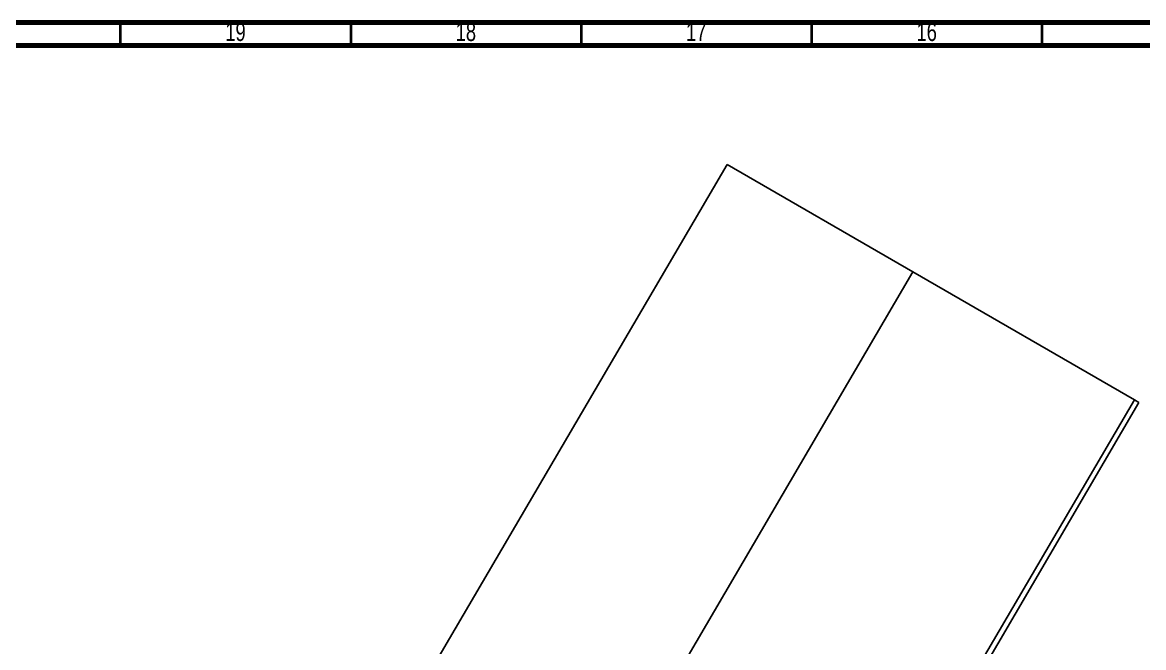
# Model space of a CAD drawing. Header units: millimetres. Extents: x 1 to 1184, y 0 to 836.
# Drawn here: x 228.2 to 471.5, y 700.4 to 836 of the extents above; entities that cross this region are included whole.
import ezdxf

# ---------------------------------------------------------------- set-up
doc = ezdxf.new("R2010")
doc.units = ezdxf.units.MM
doc.styles.add('SLDTEXTSTYLE0', font='TXT', dxfattribs={"width": 0.75})

msp = doc.modelspace()

# ---------------------------------------------------------------- linework, layer by layer
at = {"color": 7, "linetype": 'Continuous', "lineweight": 70}
for p, q in [((15, 836), (1184, 836)), ((20, 831), (1179, 831))]:
    msp.add_line(p, q, dxfattribs=at)
at = {"color": 7, "linetype": 'Continuous', "lineweight": 35}
for p, q in [((249.5, 831), (249.5, 836)), ((299.5, 831), (299.5, 836)), ((349.5, 831), (349.5, 836)), ((399.5, 831), (399.5, 836)), ((449.5, 831), (449.5, 836))]:
    msp.add_line(p, q, dxfattribs=at)
at = {"color": 7, "linetype": 'Continuous', "lineweight": 25}
for p, q in [((381.1, 805.19), (317.93, 697.33)), ((421.41, 781.92), (381.1, 805.19)), ((358.23, 674.06), (421.41, 781.92)), ((421.41, 781.92), (469.49, 754.16)), ((469.49, 754.16), (406.31, 646.31)), ((470.48, 753.57), (407.3, 645.71)), ((470.48, 753.57), (469.49, 754.16))]:
    msp.add_line(p, q, dxfattribs=at)

# ---------------------------------------------------------------- texts
at = {"color": 7, "linetype": 'Continuous', "lineweight": 0, "char_height": 3.969, "attachment_point": 2, "style": 'SLDTEXTSTYLE0'}
for s, insert in [('19', (274.42, 835.97)), ('18', (324.42, 835.97)), ('17', (374.42, 835.97)), ('16', (424.42, 835.97))]:
    msp.add_mtext(s, dxfattribs=dict(at, insert=insert))

doc.saveas('drawing.dxf')
